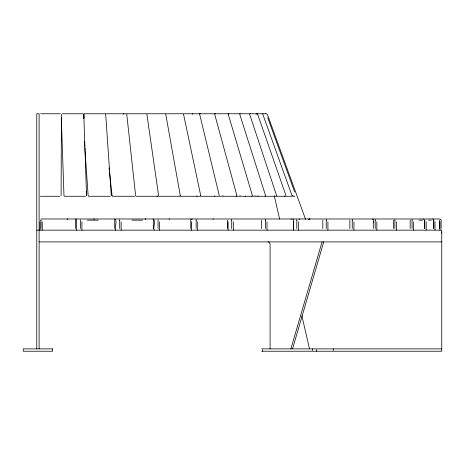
<?xml version="1.0" encoding="UTF-8"?>
<svg xmlns="http://www.w3.org/2000/svg" width="465" height="465" viewBox="0 0 465 465"><rect width="100%" height="100%" fill="white"/><g stroke="black" fill="none" stroke-linecap="round" stroke-linejoin="round"><path stroke-width="0.7" d="M61.095 195.689L61.421 114.233M373.5 222.654L373.407 219.707L372.337 218.98M433.682 220.154L433.688 219.852M433.642 219.852L433.636 228.484M424.772 220.154L424.778 219.852L424.719 228.484M158.612 195.672L146.888 114.28M412.1 220.154L412.112 219.852M412.066 219.852L412.054 228.484M394.895 220.154L394.913 219.852L394.849 228.484M236.301 196.265L236.871 195.532L214.714 114.326M375.232 220.154L375.255 219.852M375.214 219.852L375.191 228.484M352.284 220.154L352.307 219.852M352.267 219.852L352.243 228.484M326.261 220.154L326.291 219.852M326.256 219.852L326.227 228.484M296.804 220.154L296.833 219.852L296.769 228.484M265.335 228.484L265.399 219.852M265.335 220.154L265.364 219.852M231.68 228.484L231.739 219.852M231.68 220.154L231.715 219.852M196.154 220.154L196.189 219.852L196.131 228.484M158.071 219.852L158.036 228.484M119.708 220.154L119.732 219.852M41.06 219.852L41.019 228.484M80.608 219.852L80.561 228.484M228.21 114.198L252.385 195.515L251.821 196.265M290.881 348.878L322.053 241.905M292.543 348.878L323.716 241.905M276.745 196.021L249.612 114.175M192.208 114.251L192.783 113.768M123.231 114.204L123.8 113.768M239.719 114.187L265.556 195.503L264.998 196.265M299.117 219.323L299.925 218.98M67.111 219.323L67.942 218.98M308.342 219.323L309.173 218.98M255.942 114.21L256.86 113.768M145.342 219.021L145.051 219.155L145.621 218.98M290.904 219.137L291.462 218.98M93.814 219.137L94.389 218.98M169.028 219.155L169.62 218.98M191.725 219.155L192.324 218.98M212.912 219.155L213.522 218.98M257.61 114.187L285.946 195.486M262.772 114.187L291.968 195.48M200.421 195.48L200.589 195.498M179.955 195.48L180.147 195.498M254.849 195.498L255.07 195.48M239.934 195.498L240.173 195.48M222.799 195.498L223.055 195.48M265.62 113.768L265.695 113.768M262.83 113.768L262.911 113.768M257.418 113.768L257.122 113.78L257.505 113.768M240.068 113.768L240.219 113.768M200.049 113.768L199.718 113.78L200.142 113.768M215.208 113.768L214.877 113.78L215.307 113.768M228.425 113.768L228.094 113.78L228.518 113.768M40.769 113.768L60.293 113.768M62.269 113.768L82.724 113.768M83.572 113.768L239.76 113.768M249.002 113.768L240.126 113.768M250.478 113.768L266.317 113.768L267.422 114.541L305.54 219.271M40.426 196.265L59.95 196.265M85.479 196.265L64.53 196.265L63.99 195.922L61.31 117.912M84.851 147.911L88.164 195.922L88.699 196.265L110.257 196.265M112.135 195.939L112.664 196.265L134.676 196.265M135.861 196.265L266.968 196.265M267.485 196.265L294.891 196.265M41.199 218.98L439.948 218.98L441.087 219.852M40.356 220.154L40.688 220.154M87.379 220.154L98.318 220.154M131.857 220.154L142.581 220.154M418.982 220.154L422.575 220.154M428.73 220.154L431.27 220.154M36.77 230.152L441.75 230.152L441.75 351.232L261.76 351.232M39.118 241.905L441.75 241.905M261.76 348.878L441.75 348.878M75.342 218.98L76.173 219.323L76.516 220.154L76.516 230.152M114.553 218.98C118.093 220.451 114.053 227.652 115.704 230.152M432.671 218.98L432.967 219.021M153.02 218.98C156.455 220.759 152.689 227.275 154.182 230.152M423.255 218.98L423.708 219.073M284.9 196.265L284.429 196.032M258.18 196.265L257.709 196.027M245.648 196.265L245.165 196.015M214.853 196.236L214.551 196.009M157.362 196.265L156.85 195.974M292.747 218.98L293.822 219.707M199.63 114.175L219.265 195.532M190.65 219.021L191.452 219.707M165.738 114.198L180.298 195.631M197.026 196.236L196.712 195.986M183.536 114.198L200.717 195.562M267.712 117.732L294.624 191.906M274.24 195.689L279.599 218.986M301.861 315.7L309.498 348.878M86.542 195.626L83.787 114.233M105.689 114.233L111.275 195.626M126.759 114.233L135.629 195.672M109.048 167.859L109.362 170.713M109.513 172.137L112.077 195.742M84.409 141.517L84.752 146.492M61.316 118.005L61.479 122.33L61.31 117.674M441.128 220.154L441.128 228.484M439.971 221.822L439.971 230.152M439.419 220.154L439.419 228.484M435.007 221.822L435.007 230.152M433.816 220.154L433.816 228.484M426.184 221.822L426.184 230.152M424.371 220.154L424.371 228.484M413.594 221.822L413.594 230.152M410.165 220.154L410.165 228.484M396.453 221.822L396.453 230.152M393.46 220.154L393.46 228.484M376.842 221.822L376.842 230.152M373.29 221.822L373.29 228.484M353.923 221.822L353.923 230.152M349.854 220.154L349.854 228.484M333.277 348.878L333.277 350.447M327.924 221.822L327.924 230.152M322.809 220.154L322.809 228.484M316.653 349.663L316.653 351.232M312.497 348.878L312.497 350.447M298.466 221.822L298.466 230.152M293.653 221.822L293.653 230.152M293.456 220.154L293.456 228.484M270.101 348.878L270.101 244.846A2.941 2.081 -90 0 0 268.02 241.905M267.009 221.822L267.009 230.152M262.62 349.663L262.62 351.232M261.615 220.154L261.615 228.484M233.32 221.822L233.32 230.152M228.112 221.822L228.112 230.152M227.588 220.154L227.588 228.484M197.724 221.822L197.724 230.152M191.452 221.822L191.452 230.152M190.766 220.154L190.766 228.484M159.553 221.822L159.553 230.152M153.305 220.154L153.305 228.484M121.133 221.822L121.133 230.152M119.697 220.154L119.697 228.484M114.727 220.154L114.727 228.484M81.91 221.822L81.91 230.152M75.406 220.154L75.406 228.484M42.257 221.822L42.257 230.152M40.025 221.822L40.025 230.152M39.118 348.878L39.118 113.768L36.77 113.768L36.77 348.878M441.547 232.006A2.941 2.941 0 0 1 441.75 233.087M292.967 195.509L292.659 195.562L292.967 195.509M309.806 218.98L309.295 219.073L309.806 218.98M250.077 113.768L249.763 113.78L250.077 113.768M52.638 348.878L23.25 348.878L23.25 351.232L52.638 351.232L52.638 348.878M83.77 114.28L83.903 118.325L83.77 114.28M86.56 195.66L86.385 191.574L86.548 195.689"/></g></svg>
